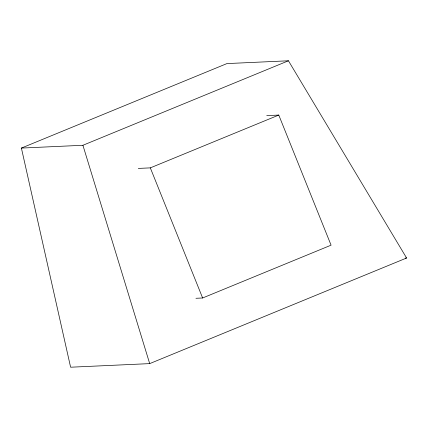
<?xml version="1.0" encoding="UTF-8"?>
<svg xmlns="http://www.w3.org/2000/svg" width="428" height="428" viewBox="0 0 428 428"><rect width="100%" height="100%" fill="white"/><g stroke="black" fill="none" stroke-linecap="round" stroke-linejoin="round"><path stroke-width="0.64" d="M21.4 148.077L226.926 63.585L288.435 60.787L406.6 258.004L149.698 363.618L70.609 367.213L21.4 148.077L82.914 145.279L288.435 60.787M138.298 168.418L150.319 167.872L278.772 115.068L331.074 245.174L202.626 297.984L195.944 298.284M266.746 115.614L278.772 115.068M405.273 258.063L406.6 258.004M150.319 167.872L202.626 297.984M82.914 145.279L149.698 363.618"/></g></svg>
